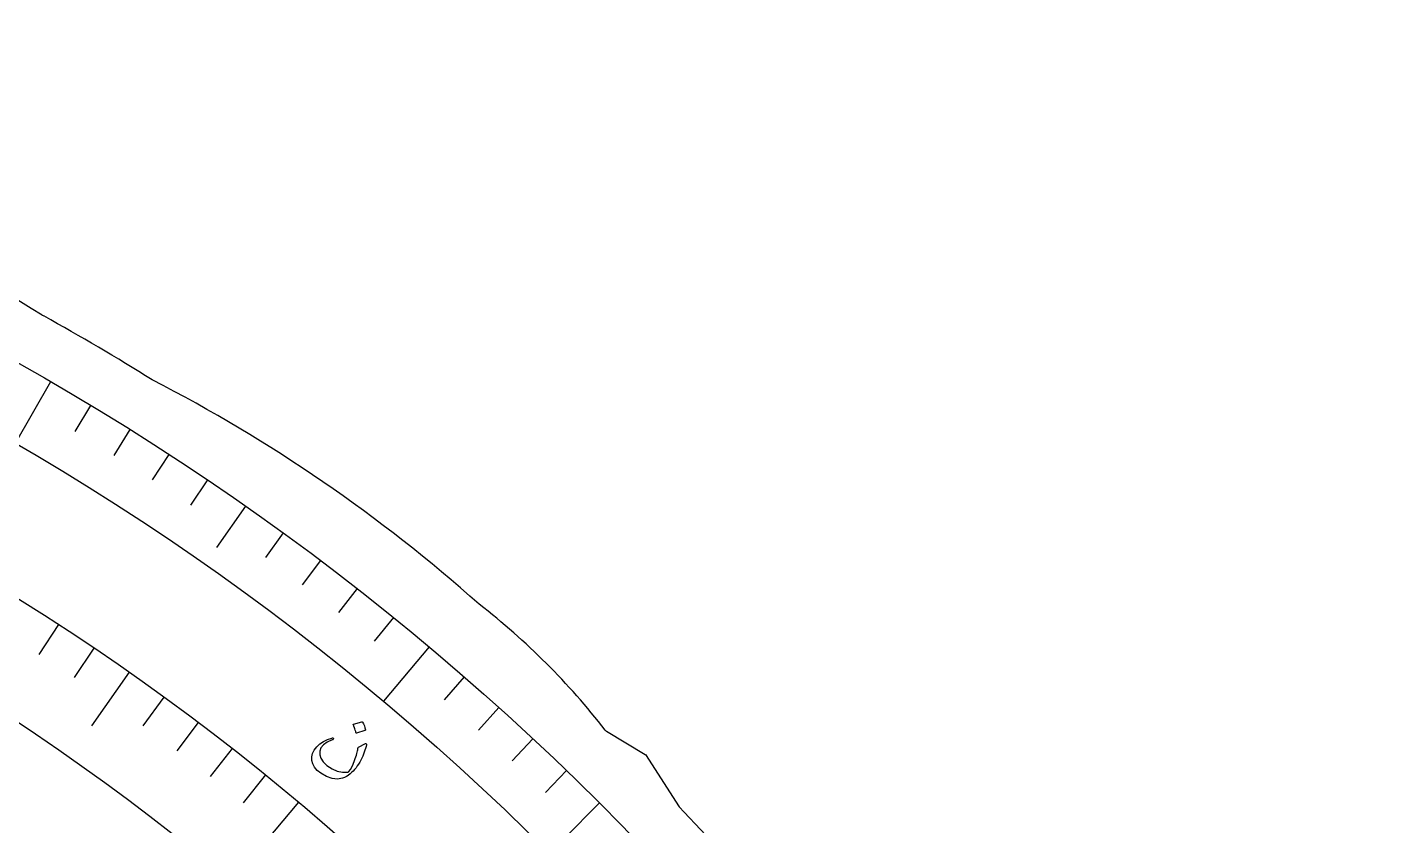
# Model space of a CAD drawing. Header units: millimetres. Extents: x -83 to 83, y -82 to 91.
# Drawn here: x 39.71 to 80.85, y 56.5 to 80.85 of the extents above; entities that cross this region are included whole.
import ezdxf

# ---------------------------------------------------------------- set-up
doc = ezdxf.new("R2010")
doc.units = ezdxf.units.MM
for name, color, linetype in [('CUT_OUTER', 1, 'Continuous'), ('ENGRAVE', 7, 'Continuous'), ('ENGRAVE_FINE', 8, 'Continuous'), ('TEXT', 5, 'Continuous')]:
    doc.layers.add(name, color=color, linetype=linetype)

msp = doc.modelspace()

# ---------------------------------------------------------------- linework, layer by layer
at = {"layer": 'CUT_OUTER'}
for points in [[(40.1688, 72.0603), (40.2229, 72.0303)], [(57.3789, 59.3625), (58.5621, 58.6527), (58.565, 58.6508), (58.567, 58.648), (59.5943, 57.0501), (59.7504, 56.8871)]]:
    msp.add_lwpolyline(points, dxfattribs=at)
for centre, radius, start, end in [((-0.3664, 6.4549), 77.1179, 58.289585, 67.496613), ((0.3667, 0.6382), 81.764, 58.138715, 60.826642), ((21.4027, 27.1829), 48.2688, 48.31766, 62.71881), ((40.1276, 46.0097), 21.8053, 37.85817, 52.1693), ((57.4561, 59.4911), 0.15, 221.41528, 239.04201), ((0.5115, 0.4751), 81.8019, 40.897764, 43.599751)]:
    msp.add_arc(centre, radius, start, end, dxfattribs=at)
at = {"layer": 'ENGRAVE'}
for points in [[(40.425, 70.0182), (39.3422, 68.1427)], [(46.3737, 66.2284), (45.4864, 64.9613)], [(51.9694, 61.9347), (50.5773, 60.2757)], [(42.8247, 61.1599), (41.6795, 59.5245)], [(47.9921, 57.1948), (46.2421, 55.1092)], [(57.1696, 57.1696), (56.0758, 56.0758)]]:
    msp.add_lwpolyline(points, dxfattribs=at)
for radius in [80.85, 80.85, 78.6844, 74.6625, 74.6625, 71.4862, 65.5875, 65.5875, 62.1225]:
    msp.add_circle((0, 0), radius, dxfattribs=at)
at = {"layer": 'ENGRAVE_FINE'}
for points in [[(41.6408, 69.302), (41.1628, 68.5064)], [(42.844, 68.5647), (42.3521, 67.7776)], [(44.0341, 67.8065), (43.5286, 67.0281)], [(45.2107, 67.0277), (44.6917, 66.2582)], [(47.5224, 65.409), (46.9769, 64.6582)], [(48.6567, 64.5697), (48.0982, 63.8284)], [(49.7762, 63.7107), (49.2048, 62.9793)], [(40.6641, 62.6172), (40.071, 61.7039)], [(50.8806, 62.8323), (50.2965, 62.111)], [(41.7507, 61.898), (41.1418, 60.9952)], [(53.0424, 61.0183), (52.4335, 60.3178)], [(43.8855, 60.4032), (43.2454, 59.5222)], [(54.0992, 60.0833), (53.4782, 59.3935)], [(44.933, 59.6281), (44.2776, 58.7584)], [(45.9668, 58.8349), (45.2964, 57.9767)], [(55.1396, 59.1299), (54.5066, 58.4512)], [(46.9866, 58.0237), (46.3013, 57.1773)], [(56.1631, 58.1586), (55.5184, 57.491)]]:
    msp.add_lwpolyline(points, dxfattribs=at)
at = {"layer": 'TEXT'}
for points in [[(49.921, 59.6491), (49.9263, 59.6495), (49.9318, 59.6478), (49.9375, 59.644), (49.9434, 59.6381), (49.9735, 59.5823), (49.9975, 59.5247), (50.0155, 59.4652), (50.0275, 59.404), (50.0273, 59.3964), (50.0251, 59.3905), (50.0208, 59.3863), (50.0145, 59.3838), (49.7601, 59.3018), (49.7526, 59.301), (49.7465, 59.3044), (49.742, 59.3118), (49.7389, 59.3234), (49.7362, 59.3334), (49.7317, 59.3489), (49.7253, 59.3698), (49.7171, 59.3961), (49.7068, 59.4281), (49.694, 59.466), (49.6787, 59.5098), (49.6609, 59.5595), (49.6592, 59.5669), (49.6597, 59.5722), (49.6626, 59.5757), (49.6677, 59.5772)], [(50.0602, 58.947), (50.0468, 58.8924), (50.0314, 58.8365), (50.014, 58.7794), (49.9945, 58.7212), (49.9724, 58.6617), (49.9472, 58.6009), (49.9189, 58.5388), (49.8876, 58.4755), (49.8545, 58.414), (49.8192, 58.3551), (49.7817, 58.2988), (49.742, 58.2451), (49.7, 58.1939), (49.6555, 58.145), (49.6086, 58.0984), (49.5594, 58.0542), (49.5036, 58.0111), (49.4473, 57.9754), (49.3904, 57.9471), (49.333, 57.926), (49.1768, 57.8997), (49.0147, 57.9157), (48.8466, 57.974), (48.6724, 58.0744), (48.5603, 58.1635), (48.4762, 58.2586), (48.4201, 58.3597), (48.392, 58.467), (48.3926, 58.5743), (48.4184, 58.6791), (48.4695, 58.7814), (48.5457, 58.8812), (48.6434, 58.9731), (48.7525, 59.0488), (48.873, 59.1082), (49.005, 59.1513), (49.0226, 59.1541), (49.0362, 59.1526), (49.0456, 59.1467), (49.051, 59.1364), (49.0526, 59.1229), (49.0465, 59.1111), (49.0325, 59.1009), (49.0106, 59.0925), (48.8594, 59.0259), (48.7463, 58.9465), (48.6713, 58.8546), (48.6341, 58.7502), (48.6342, 58.6418), (48.6713, 58.5335), (48.7453, 58.4253), (48.8563, 58.3169), (49.0113, 58.2108), (49.1705, 58.1411), (49.334, 58.1078), (49.5021, 58.1108), (49.5067, 58.1121), (49.5118, 58.1153), (49.5176, 58.1204), (49.5241, 58.1274), (49.5693, 58.187), (49.6136, 58.2635), (49.6571, 58.3569), (49.6997, 58.4671), (49.7193, 58.5242), (49.7368, 58.5779), (49.7524, 58.628), (49.766, 58.6748), (49.7774, 58.718), (49.7863, 58.7577), (49.7926, 58.794), (49.7965, 58.8267), (49.7992, 58.8432), (49.804, 58.8565), (49.8109, 58.8664), (49.8201, 58.8731), (50.0315, 58.9831), (50.0463, 58.9874), (50.056, 58.9828), (50.0606, 58.9694), (50.0602, 58.947)]]:
    msp.add_lwpolyline(points, close=True, dxfattribs=at)

doc.saveas('drawing.dxf')
